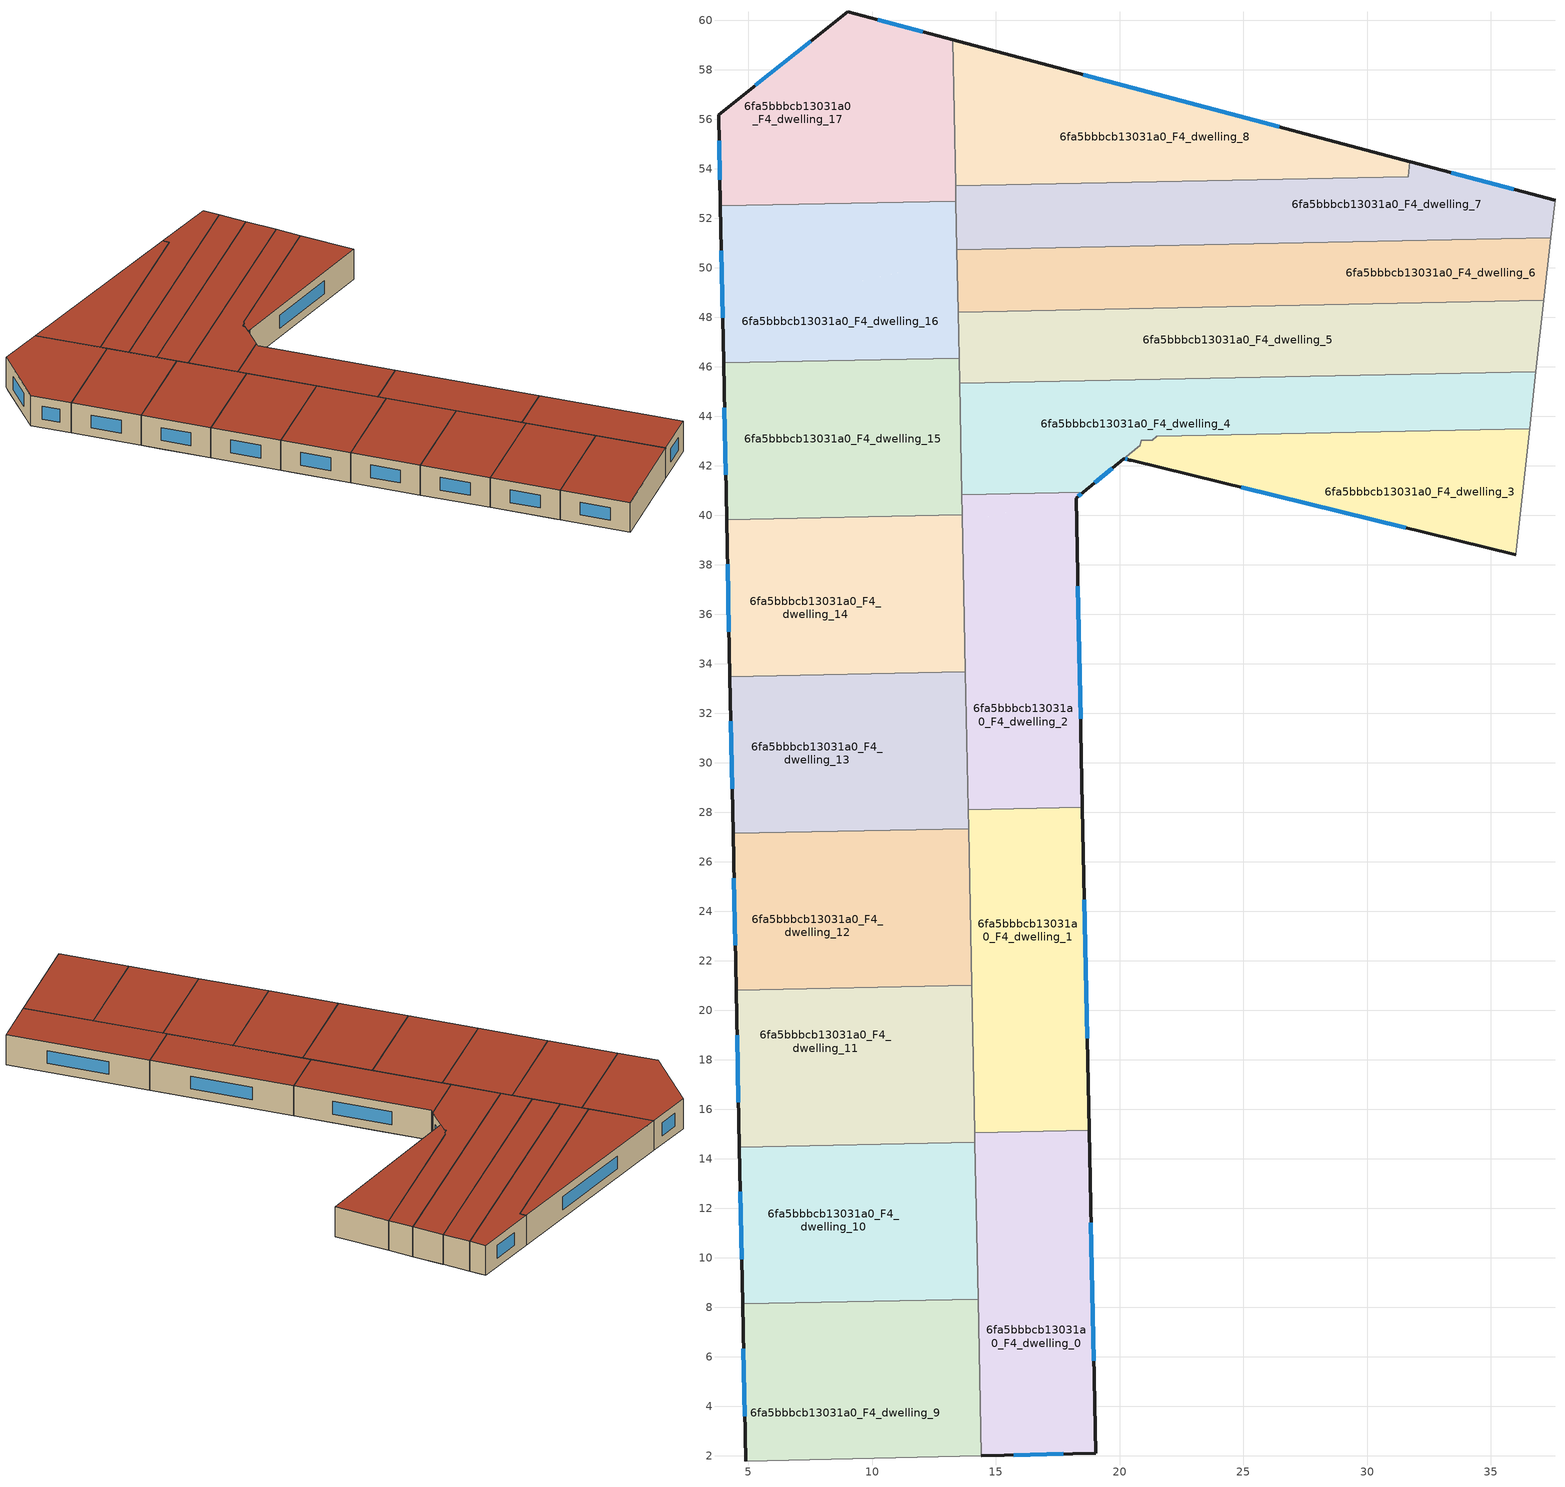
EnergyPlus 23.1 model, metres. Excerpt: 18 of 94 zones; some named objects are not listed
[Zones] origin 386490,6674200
6fa5bbbcb13031a0_F4_dwelling_0
 floor to 6fa5bbbcb13031a0_F3_dwelling_1 (EU_floor_Construction): 18.84,11.63 19.03,2.1 14.41,2 14.24,10.58 z12
 floor to 6fa5bbbcb13031a0_F3_dwelling_3 (EU_floor_Construction): 18.77,15.14 18.84,11.63 14.24,10.58 14.15,15.05 z12
 wall outside (EU_wall_Construction): 14.41,2 19.03,2.1 18.77,15.14 z12:15
 wall to 6fa5bbbcb13031a0_F4_dwelling_1 (EU_wall_Construction): 18.77,15.14 14.15,15.05 z12:15
 wall to 6fa5bbbcb13031a0_F4_dwelling_10 (EU_wall_Construction): 14.15,14.66 14.28,8.32 z12:15
 wall to 6fa5bbbcb13031a0_F4_dwelling_9 (EU_wall_Construction): 14.28,8.32 14.41,2 z12:15
 wall to 6fa5bbbcb13031a0_F4_dwelling_11 (EU_wall_Construction): 14.15,15.05 14.15,14.66 z12:15
 window (EU_Window_Construction): 18.96,5.83 18.84,11.42 / 15.73,2.03 17.71,2.07 z12.86:14.14
 roof outside (EU_roof_Construction): 19.03,2.1 18.77,15.14 14.15,15.05 14.41,2 z15
6fa5bbbcb13031a0_F4_dwelling_1
 floor to 6fa5bbbcb13031a0_F3_dwelling_5 (EU_floor_Construction): 18.51,27.8 18.67,19.71 14.07,18.66 13.91,26.75 z12
 floor to 6fa5bbbcb13031a0_F3_dwelling_7 (EU_floor_Construction): 18.5,28.2 18.51,27.8 13.91,26.75 13.88,28.11 z12
 floor to 6fa5bbbcb13031a0_F3_dwelling_3 (EU_floor_Construction): 18.67,19.71 18.77,15.14 14.15,15.05 14.07,18.66 z12
 wall outside (EU_wall_Construction): 18.77,15.14 18.5,28.2 z12:15
 wall to 6fa5bbbcb13031a0_F4_dwelling_2 (EU_wall_Construction): 18.5,28.2 13.88,28.11 z12:15
 wall to 6fa5bbbcb13031a0_F4_dwelling_12 (EU_wall_Construction): 13.9,27.34 14.03,21 z12:15
 wall to 6fa5bbbcb13031a0_F4_dwelling_11 (EU_wall_Construction): 14.03,21 14.15,15.05 z12:15
 wall to 6fa5bbbcb13031a0_F4_dwelling_13 (EU_wall_Construction): 13.88,28.1 13.9,27.34 z12:15
 window (EU_Window_Construction): 18.69,18.87 18.58,24.47 z12.86:14.14
 roof outside (EU_roof_Construction): 18.77,15.14 18.5,28.2 13.88,28.11 14.15,15.05 z15
6fa5bbbcb13031a0_F4_dwelling_10
 floor adiabatic (EU_floor_Construction): 11.59,14.61 12.6,10.21 4.76,8.42 4.64,14.47 z12
 floor to 6fa5bbbcb13031a0_F3_dwelling_0 (EU_floor_Construction): 11.61,9.98 11.99,8.28 4.77,8.13 4.76,8.42 z12
 floor to 6fa5bbbcb13031a0_F3_dwelling_1 (EU_floor_Construction): 14.24,10.58 14.28,8.32 11.99,8.28 11.61,9.98 z12
 floor to 6fa5bbbcb13031a0_F3_dwelling_3 (EU_floor_Construction): 14.15,14.66 14.24,10.58 12.6,10.21 11.59,14.61 z12
 wall outside (EU_wall_Construction): 4.64,14.47 4.77,8.13 z12:15
 wall to 6fa5bbbcb13031a0_F4_dwelling_11 (EU_wall_Construction): 14.16,14.66 4.64,14.47 z12:15
 wall to 6fa5bbbcb13031a0_F4_dwelling_9 (EU_wall_Construction): 4.77,8.13 14.28,8.32 z12:15
 window (EU_Window_Construction): 4.67,12.66 4.73,9.94 z12.86:14.14
 roof outside (EU_roof_Construction): 14.28,8.32 14.16,14.66 4.64,14.47 4.77,8.13 z15
6fa5bbbcb13031a0_F4_dwelling_11
 floor to 6fa5bbbcb13031a0_F3_dwelling_4 (EU_floor_Construction): 11.83,20.95 12.43,18.29 4.6,16.5 4.51,20.81 z12
 floor to 6fa5bbbcb13031a0_F3_dwelling_2 (EU_floor_Construction): 10.84,17.92 11.59,14.61 4.64,14.47 4.6,16.5 z12
 floor to 6fa5bbbcb13031a0_F3_dwelling_5 (EU_floor_Construction): 14.03,21 14.07,18.66 12.43,18.29 11.83,20.95 z12
 floor to 6fa5bbbcb13031a0_F3_dwelling_3 (EU_floor_Construction): 14.07,18.66 14.15,14.66 11.59,14.61 10.84,17.92 z12
 wall outside (EU_wall_Construction): 4.51,20.8 4.64,14.47 z12:15
 wall to 6fa5bbbcb13031a0_F4_dwelling_12 (EU_wall_Construction): 14.03,21 4.51,20.8 z12:15
 window (EU_Window_Construction): 4.55,18.99 4.6,16.28 z12.86:14.14
 roof outside (EU_roof_Construction): 14.16,14.66 14.03,21 4.51,20.8 4.64,14.47 z15
6fa5bbbcb13031a0_F4_dwelling_12
 floor to 6fa5bbbcb13031a0_F3_dwelling_5 (EU_floor_Construction): 13.91,26.75 14.03,21 11.83,20.95 10.67,26.01 z12
 floor to 6fa5bbbcb13031a0_F3_dwelling_4 (EU_floor_Construction): 10.67,26.01 11.83,20.95 4.51,20.81 4.43,24.58 z12
 floor to 6fa5bbbcb13031a0_F3_dwelling_6 (EU_floor_Construction): 12.04,27.3 12.26,26.37 4.43,24.58 4.38,27.14 z12
 floor to 6fa5bbbcb13031a0_F3_dwelling_7 (EU_floor_Construction): 13.9,27.34 13.91,26.75 12.26,26.37 12.04,27.3 z12
 wall outside (EU_wall_Construction): 4.38,27.14 4.51,20.8 z12:15
 wall to 6fa5bbbcb13031a0_F4_dwelling_13 (EU_wall_Construction): 13.9,27.34 4.38,27.14 z12:15
 window (EU_Window_Construction): 4.42,25.33 4.47,22.62 z12.86:14.14
 roof outside (EU_roof_Construction): 14.03,21 13.9,27.34 4.38,27.14 4.51,20.8 z15
6fa5bbbcb13031a0_F4_dwelling_13
 floor to 6fa5bbbcb13031a0_F3_dwelling_6 (EU_floor_Construction): 10.6,33.61 12.04,27.3 4.38,27.14 4.27,32.52 8.88,33.57 z12
 floor to 6fa5bbbcb13031a0_F3_dwelling_8 (EU_floor_Construction): 8.88,33.57 4.27,32.52 4.25,33.48 z12
 floor to 6fa5bbbcb13031a0_F3_dwelling_7 (EU_floor_Construction): 13.77,33.67 13.9,27.34 12.04,27.3 10.6,33.61 z12
 wall outside (EU_wall_Construction): 4.25,33.48 4.38,27.14 z12:15
 wall to 6fa5bbbcb13031a0_F4_dwelling_14 (EU_wall_Construction): 13.77,33.67 4.25,33.48 z12:15
 wall to 6fa5bbbcb13031a0_F4_dwelling_2 (EU_wall_Construction): 13.88,28.11 13.77,33.67 z12:15
 window (EU_Window_Construction): 4.29,31.67 4.35,28.95 z12.86:14.14
 roof outside (EU_roof_Construction): 13.9,27.34 13.77,33.67 4.25,33.48 4.38,27.14 z15
6fa5bbbcb13031a0_F4_dwelling_14
 floor to 6fa5bbbcb13031a0_F3_dwelling_8 (EU_floor_Construction): 10.71,39.03 11.81,34.24 8.88,33.57 4.25,33.48 4.17,37.53 z12
 floor to 6fa5bbbcb13031a0_F3_dwelling_10 (EU_floor_Construction): 13.64,40.01 13.65,39.7 4.17,37.53 4.13,39.82 z12
 floor to 6fa5bbbcb13031a0_F3_dwelling_9 (EU_floor_Construction): 13.65,39.7 13.75,34.69 11.81,34.24 10.71,39.03 z12
 floor to 6fa5bbbcb13031a0_F3_dwelling_6 (EU_floor_Construction): 10.53,33.95 10.6,33.61 8.88,33.57 z12
 floor to 6fa5bbbcb13031a0_F3_dwelling_7 (EU_floor_Construction): 13.75,34.69 13.77,33.67 10.6,33.61 10.53,33.95 z12
 wall outside (EU_wall_Construction): 4.13,39.82 4.25,33.48 z12:15
 wall to 6fa5bbbcb13031a0_F4_dwelling_15 (EU_wall_Construction): 13.64,40.01 4.13,39.82 z12:15
 wall to 6fa5bbbcb13031a0_F4_dwelling_2 (EU_wall_Construction): 13.77,33.67 13.64,40.01 z12:15
 window (EU_Window_Construction): 4.16,38.01 4.22,35.29 z12.86:14.14
 roof outside (EU_roof_Construction): 13.77,33.67 13.64,40.01 4.13,39.82 4.25,33.48 z15
6fa5bbbcb13031a0_F4_dwelling_15
 floor to 6fa5bbbcb13031a0_F3_dwelling_10 (EU_floor_Construction): 13.4,46.35 13.52,45.81 13.64,40.01 4.13,39.82 4.03,44.5 12.02,46.32 z12
 floor to 6fa5bbbcb13031a0_F3_dwelling_14 (EU_floor_Construction): 12.02,46.32 4.03,44.5 4,46.16 z12
 floor to 6fa5bbbcb13031a0_F3_dwelling_12 (EU_floor_Construction): 13.51,46.35 13.52,45.81 13.4,46.35 z12
 wall outside (EU_wall_Construction): 4,46.16 4.13,39.82 z12:15
 wall to 6fa5bbbcb13031a0_F4_dwelling_16 (EU_wall_Construction): 13.51,46.35 4,46.16 z12:15
 wall to 6fa5bbbcb13031a0_F4_dwelling_4 (EU_wall_Construction): 13.63,40.82 13.53,45.33 z12:15
 wall to 6fa5bbbcb13031a0_F4_dwelling_5 (EU_wall_Construction): 13.53,45.33 13.51,46.35 z12:15
 wall to 6fa5bbbcb13031a0_F4_dwelling_2 (EU_wall_Construction): 13.64,40.01 13.63,40.82 z12:15
 window (EU_Window_Construction): 4.03,44.35 4.09,41.63 z12.86:14.14
 roof outside (EU_roof_Construction): 13.64,40.01 13.51,46.35 4,46.16 4.13,39.82 z15
6fa5bbbcb13031a0_F4_dwelling_16
 floor to 6fa5bbbcb13031a0_F3_dwelling_14 (EU_floor_Construction): 13.43,50.34 13.51,46.66 12.02,46.32 4,46.16 3.96,48.18 z12
 floor to 6fa5bbbcb13031a0_F3_dwelling_10 (EU_floor_Construction): 13.34,46.62 13.4,46.35 12.02,46.32 13.15,46.58 z12
 floor to 6fa5bbbcb13031a0_F3_dwelling_16 (EU_floor_Construction): 10.29,52.62 10.94,49.77 3.96,48.18 3.87,52.49 z12
 floor to 6fa5bbbcb13031a0_F3_dwelling_12 (EU_floor_Construction): 13.51,46.66 13.51,46.35 13.4,46.35 13.34,46.62 z12
 floor to 6fa5bbbcb13031a0_F3_dwelling_18 (EU_floor_Construction): 13.39,52.69 13.43,50.34 10.94,49.77 10.29,52.62 z12
 wall outside (EU_wall_Construction): 3.87,52.49 4,46.16 z12:15
 wall to 6fa5bbbcb13031a0_F4_dwelling_17 (EU_wall_Construction): 13.39,52.69 3.87,52.49 z12:15
 wall to 6fa5bbbcb13031a0_F4_dwelling_6 (EU_wall_Construction): 13.48,48.2 13.43,50.73 z12:15
 wall to 6fa5bbbcb13031a0_F4_dwelling_5 (EU_wall_Construction): 13.51,46.35 13.48,48.2 z12:15
 wall to 6fa5bbbcb13031a0_F4_dwelling_7 (EU_wall_Construction): 13.43,50.73 13.39,52.69 z12:15
 window (EU_Window_Construction): 3.91,50.68 3.96,47.97 z12.86:14.14
 roof outside (EU_roof_Construction): 13.51,46.35 13.39,52.69 3.87,52.49 4,46.16 z15
6fa5bbbcb13031a0_F4_dwelling_17
 floor to 6fa5bbbcb13031a0_F3_dwelling_16 (EU_floor_Construction): 8.6,60.01 10.29,52.62 3.87,52.49 3.79,56.18 z12
 floor to 6fa5bbbcb13031a0_F3_dwelling_18 (EU_floor_Construction): 13.25,59.2 13.39,52.69 10.29,52.62 8.6,60.01 9.01,60.33 z12
 wall outside (EU_wall_Construction): 13.25,59.2 9.01,60.33 3.79,56.18 3.87,52.49 z12:15
 wall to 6fa5bbbcb13031a0_F4_dwelling_8 (EU_wall_Construction): 13.37,53.31 13.25,59.2 z12:15
 wall to 6fa5bbbcb13031a0_F4_dwelling_7 (EU_wall_Construction): 13.39,52.69 13.37,53.31 z12:15
 window (EU_Window_Construction): 3.82,55.13 3.85,53.55 / 7.52,59.15 5.28,57.37 / 12.04,59.53 10.22,60.01 z12.86:14.14
 roof outside (EU_roof_Construction): 13.39,52.69 13.25,59.2 9.01,60.33 3.79,56.18 3.87,52.49 z15
6fa5bbbcb13031a0_F4_dwelling_2
 floor to 6fa5bbbcb13031a0_F3_dwelling_9 (EU_floor_Construction): 18.34,40.77 18.25,40.69 18.35,35.74 13.75,34.69 13.65,39.7 z12
 floor to 6fa5bbbcb13031a0_F3_dwelling_7 (EU_floor_Construction): 18.35,35.74 18.5,28.2 13.88,28.11 13.75,34.69 z12
 floor to 6fa5bbbcb13031a0_F3_dwelling_12 (EU_floor_Construction): 18.53,40.92 18.34,40.77 14.86,39.97 14.66,40.84 z12
 floor to 6fa5bbbcb13031a0_F3_dwelling_10 (EU_floor_Construction): 14.66,40.84 14.86,39.97 13.65,39.7 13.63,40.82 z12
 wall outside (EU_wall_Construction): 18.5,28.2 18.25,40.69 18.53,40.92 z12:15
 wall to 6fa5bbbcb13031a0_F4_dwelling_4 (EU_wall_Construction): 18.53,40.92 13.63,40.82 z12:15
 window (EU_Window_Construction): 18.33,40.76 18.45,40.86 / 18.43,31.77 18.32,37.12 z12.86:14.14
 roof outside (EU_roof_Construction): 18.5,28.2 18.25,40.69 18.53,40.92 13.63,40.82 13.88,28.11 z15
6fa5bbbcb13031a0_F4_dwelling_3
 floor to 6fa5bbbcb13031a0_F3_dwelling_12 (EU_floor_Construction): 27.39,43.31 28.07,40.35 20.47,42.21 20.41,42.23 20.37,42.24 20.18,42.28 20.84,42.83 20.87,43.02 21.32,43.03 21.51,43.19 z12
 floor adiabatic (EU_floor_Construction): 36.56,43.49 36,38.4 28.07,40.35 27.39,43.31 z12
 wall outside (EU_wall_Construction): 20.18,42.28 20.36,42.24 20.41,42.23 20.47,42.21 36,38.4 z12:15
 wall to 6fa5bbbcb13031a0_F4_dwelling_4 (EU_wall_Construction): 36.56,43.49 21.51,43.19 21.32,43.03 20.87,43.02 20.84,42.84 / 20.84,42.83 20.18,42.28 z12:15
 wall adiabatic (EU_wall_Construction): 36,38.4 36.56,43.49 z12:15
 window (EU_Window_Construction): 24.91,41.12 31.56,39.49 / 20.23,42.27 20.31,42.25 z12.86:14.14
 roof outside (EU_roof_Construction): 36,38.4 36.56,43.49 21.51,43.19 21.32,43.03 20.87,43.02 20.84,42.83 20.18,42.28 20.36,42.24 20.41,42.23 20.47,42.21 z15
6fa5bbbcb13031a0_F4_dwelling_4
 floor to 6fa5bbbcb13031a0_F3_dwelling_12 (EU_floor_Construction): 26.87,45.6 27.39,43.31 21.51,43.19 21.32,43.03 20.87,43.02 20.84,42.84 18.53,40.92 14.66,40.84 13.63,45.33 20.95,45.48 21.07,44.95 23.65,45.54 z12
 floor to 6fa5bbbcb13031a0_F3_dwelling_11 (EU_floor_Construction): 36.82,45.8 36.56,43.49 27.39,43.31 26.87,45.6 z12
 floor to 6fa5bbbcb13031a0_F3_dwelling_13 (EU_floor_Construction): 23.65,45.54 21.07,44.95 20.95,45.48 z12
 floor to 6fa5bbbcb13031a0_F3_dwelling_10 (EU_floor_Construction): 13.63,45.33 14.66,40.84 13.63,40.82 13.53,45.33 z12
 wall outside (EU_wall_Construction): 18.53,40.92 20.18,42.28 z12:15
 wall to 6fa5bbbcb13031a0_F4_dwelling_5 (EU_wall_Construction): 36.82,45.8 13.53,45.33 z12:15
 wall adiabatic (EU_wall_Construction): 36.56,43.49 36.82,45.8 z12:15
 window (EU_Window_Construction): 19,41.31 19.71,41.9 z12.86:14.14
 roof outside (EU_roof_Construction): 36.56,43.49 36.82,45.8 13.53,45.33 13.63,40.82 18.53,40.92 20.84,42.83 20.87,43.02 21.32,43.03 21.51,43.19 z15
6fa5bbbcb13031a0_F4_dwelling_5
 floor to 6fa5bbbcb13031a0_F3_dwelling_13 (EU_floor_Construction): 37.14,48.68 37.13,48.61 23.65,45.54 20.95,45.48 20.33,48.21 20.91,48.35 z12
 floor to 6fa5bbbcb13031a0_F3_dwelling_12 (EU_floor_Construction): 26.72,46.24 26.87,45.6 23.65,45.54 z12; 20.33,48.21 20.95,45.48 13.63,45.33 13.53,45.81 13.51,46.66 z12
 floor to 6fa5bbbcb13031a0_F3_dwelling_11 (EU_floor_Construction): 37.13,48.61 36.82,45.8 26.87,45.6 26.72,46.24 z12
 floor adiabatic (EU_floor_Construction): 17.66,48.28 17.81,47.64 13.51,46.66 13.48,48.2 z12
 floor to 6fa5bbbcb13031a0_F3_dwelling_10 (EU_floor_Construction): 13.53,45.81 13.63,45.33 13.53,45.33 z12
 floor to 6fa5bbbcb13031a0_F3_dwelling_17 (EU_floor_Construction): 19.81,48.33 19.85,48.11 17.81,47.64 17.66,48.28 z12
 floor to 6fa5bbbcb13031a0_F3_dwelling_15 (EU_floor_Construction): 20.91,48.35 19.85,48.11 19.81,48.33 z12
 wall to 6fa5bbbcb13031a0_F4_dwelling_6 (EU_wall_Construction): 37.14,48.68 13.48,48.2 z12:15
 wall adiabatic (EU_wall_Construction): 36.82,45.8 37.14,48.68 z12:15
 roof outside (EU_roof_Construction): 36.82,45.8 37.14,48.68 13.48,48.2 13.53,45.33 z15
6fa5bbbcb13031a0_F4_dwelling_6
 floor to 6fa5bbbcb13031a0_F3_dwelling_18 (EU_floor_Construction): 15.31,50.77 13.43,50.34 13.43,50.73 z12
 floor to 6fa5bbbcb13031a0_F3_dwelling_13 (EU_floor_Construction): 37.42,51.21 37.14,48.68 20.91,48.35 33.09,51.13 z12
 floor to 6fa5bbbcb13031a0_F3_dwelling_17 (EU_floor_Construction): 19.23,50.85 19.81,48.33 17.66,48.28 17.08,50.8 z12
 floor to 6fa5bbbcb13031a0_F3_dwelling_15 (EU_floor_Construction): 33.09,51.13 20.91,48.35 19.81,48.33 19.23,50.85 z12
 floor adiabatic (EU_floor_Construction): 17.08,50.8 17.66,48.28 13.48,48.2 13.43,50.34 15.31,50.77 z12
 wall to 6fa5bbbcb13031a0_F4_dwelling_7 (EU_wall_Construction): 37.42,51.21 13.43,50.73 z12:15
 wall adiabatic (EU_wall_Construction): 37.14,48.68 37.42,51.21 z12:15
 roof outside (EU_roof_Construction): 37.14,48.68 37.42,51.21 13.43,50.73 13.48,48.2 z15
6fa5bbbcb13031a0_F4_dwelling_7
 floor to 6fa5bbbcb13031a0_F3_dwelling_15 (EU_floor_Construction): 37.59,52.73 37.53,52.14 33.09,51.13 19.23,50.85 19.05,51.62 27.72,53.6 31.66,53.68 31.73,54.29 z12
 floor to 6fa5bbbcb13031a0_F3_dwelling_13 (EU_floor_Construction): 37.53,52.14 37.42,51.21 33.09,51.13 z12
 floor to 6fa5bbbcb13031a0_F3_dwelling_17 (EU_floor_Construction): 27.72,53.6 19.05,51.62 19.23,50.85 17.08,50.8 16.5,53.37 z12
 floor adiabatic (EU_floor_Construction): 17,51.16 17.08,50.8 15.3,50.77 z12
 floor to 6fa5bbbcb13031a0_F3_dwelling_18 (EU_floor_Construction): 16.5,53.37 17,51.16 15.3,50.77 13.43,50.73 13.37,53.31 z12
 wall outside (EU_wall_Construction): 37.59,52.73 31.74,54.29 z12:15
 wall adiabatic (EU_wall_Construction): 37.42,51.21 37.59,52.73 z12:15
 wall to 6fa5bbbcb13031a0_F4_dwelling_8 (EU_wall_Construction): 31.73,54.29 31.66,53.68 13.37,53.31 z12:15
 window (EU_Window_Construction): 35.92,53.17 33.41,53.84 z12.86:14.14
 roof outside (EU_roof_Construction): 37.42,51.21 37.59,52.73 31.74,54.29 31.66,53.68 13.37,53.31 13.43,50.73 z15
6fa5bbbcb13031a0_F4_dwelling_8
 floor to 6fa5bbbcb13031a0_F3_dwelling_17 (EU_floor_Construction): 31.27,54.41 27.72,53.6 16.5,53.37 15.88,56.06 20.82,57.19 z12
 floor to 6fa5bbbcb13031a0_F3_dwelling_15 (EU_floor_Construction): 31.73,54.29 31.66,53.68 27.72,53.6 31.27,54.41 z12
 floor to 6fa5bbbcb13031a0_F3_dwelling_18 (EU_floor_Construction): 20.82,57.19 15.88,56.06 16.5,53.37 13.37,53.31 13.25,59.2 z12
 wall outside (EU_wall_Construction): 31.73,54.29 13.25,59.2 z12:15
 window (EU_Window_Construction): 26.45,55.69 18.53,57.8 z12.86:14.14
 roof outside (EU_roof_Construction): 31.66,53.68 31.73,54.29 13.25,59.2 13.37,53.31 z15
6fa5bbbcb13031a0_F4_dwelling_9
 floor to 6fa5bbbcb13031a0_F3_dwelling_0 (EU_floor_Construction): 11.99,8.28 13.43,1.97 4.9,1.78 4.77,8.13 z12
 floor adiabatic (EU_floor_Construction): 14.28,8.32 14.41,2 13.43,1.97 11.99,8.28 z12
 wall outside (EU_wall_Construction): 4.77,8.13 4.9,1.78 z12:15
 wall adiabatic (EU_wall_Construction): 4.9,1.78 14.41,2 z12:15
 window (EU_Window_Construction): 4.8,6.32 4.86,3.6 z12.86:14.14
 roof outside (EU_roof_Construction): 14.41,2 14.28,8.32 4.77,8.13 4.9,1.78 z15
[Building]
EU S2 Campaign: North Axis=0; Terrain=City; Solar Distribution=FullExterior
[Site:Location]
Helsinki-Vantaa.AP: Latitude=60.317; Longitude=24.963; Time Zone=2; Elevation=54.6
[SizingPeriod:WeatherFileDays]
AnnualSizingPeriod: Begin Month=1; Begin Day of Month=1; End Month=12; End Day of Month=31; Day of Week for Start Day=Monday; Use Weather File Daylight Saving Period=No; Use Weather File Rain and Snow Indicators=No
[MATERIAL]
EU_InternalMass_Material: Roughness=MediumRough; Thickness=0.1; Conductivity=1; Density=1800; Specific Heat=900; Thermal Absorptance=0.9; Solar Absorptance=0.7; Visible Absorptance=0.7
[MATERIAL:NOMASS] Roughness=MediumRough; Thermal Absorptance=0.9; Solar Absorptance=0.7; Visible Absorptance=0.7
Name | Thermal Resistance
EU_wall_NoMass | 1.10183
EU_roof_NoMass; EU_floor_NoMass | 1.70606
[WINDOWMATERIAL:SIMPLEGLAZINGSYSTEM]
EU_Window_SimpleGlazing: UFactor=3.11035; Solar Heat Gain Coefficient=0.8; Visible Transmittance=0.8
[CONSTRUCTION]
EU_wall_Construction: EU_wall_NoMass
EU_roof_Construction: EU_roof_NoMass
EU_floor_Construction: EU_floor_NoMass
EU_Window_Construction: EU_Window_SimpleGlazing
EU_InternalMass_Construction: EU_InternalMass_Material
[ZONE] Type=1; Multiplier=1; Ceiling Height=autocalculate; Floor Area=autocalculate; Part of Total Floor Area=Yes
Name | Volume
6fa5bbbcb13031a0_F4_dwelling_0; 6fa5bbbcb13031a0_F4_dwelling_9 | 181.016
6fa5bbbcb13031a0_F4_dwelling_1; 6fa5bbbcb13031a0_F4_dwelling_16 | 181.011
6fa5bbbcb13031a0_F4_dwelling_10 | 180.992
6fa5bbbcb13031a0_F4_dwelling_11; 6fa5bbbcb13031a0_F4_dwelling_12 | 181.03
6fa5bbbcb13031a0_F4_dwelling_13 | 181
6fa5bbbcb13031a0_F4_dwelling_14 | 181.022
6fa5bbbcb13031a0_F4_dwelling_15 | 180.997
6fa5bbbcb13031a0_F4_dwelling_17 | 180.995
6fa5bbbcb13031a0_F4_dwelling_2 | 176.316
6fa5bbbcb13031a0_F4_dwelling_3 | 144.067
6fa5bbbcb13031a0_F4_dwelling_4 | 201.636
6fa5bbbcb13031a0_F4_dwelling_5 | 201.998
6fa5bbbcb13031a0_F4_dwelling_6 | 181.066
6fa5bbbcb13031a0_F4_dwelling_7 | 182.975
6fa5bbbcb13031a0_F4_dwelling_8 | 178.995
[INTERNALMASS] Construction=EU_InternalMass_Construction
Name | Zone or ZoneList | Surface Area
6fa5bbbcb13031a0_F4_dwelling_0_EU_InternalMass | 6fa5bbbcb13031a0_F4_dwelling_0 | 60.3385
6fa5bbbcb13031a0_F4_dwelling_1_EU_InternalMass | 6fa5bbbcb13031a0_F4_dwelling_1 | 60.3371
6fa5bbbcb13031a0_F4_dwelling_2_EU_InternalMass | 6fa5bbbcb13031a0_F4_dwelling_2 | 58.7777
6fa5bbbcb13031a0_F4_dwelling_3_EU_InternalMass | 6fa5bbbcb13031a0_F4_dwelling_3 | 48.0204
6fa5bbbcb13031a0_F4_dwelling_4_EU_InternalMass | 6fa5bbbcb13031a0_F4_dwelling_4 | 67.2155
6fa5bbbcb13031a0_F4_dwelling_5_EU_InternalMass | 6fa5bbbcb13031a0_F4_dwelling_5 | 67.3299
6fa5bbbcb13031a0_F4_dwelling_6_EU_InternalMass | 6fa5bbbcb13031a0_F4_dwelling_6 | 60.3557
6fa5bbbcb13031a0_F4_dwelling_7_EU_InternalMass | 6fa5bbbcb13031a0_F4_dwelling_7 | 60.9924
6fa5bbbcb13031a0_F4_dwelling_8_EU_InternalMass | 6fa5bbbcb13031a0_F4_dwelling_8 | 59.6648
6fa5bbbcb13031a0_F4_dwelling_9_EU_InternalMass | 6fa5bbbcb13031a0_F4_dwelling_9 | 60.3385
6fa5bbbcb13031a0_F4_dwelling_10_EU_InternalMass | 6fa5bbbcb13031a0_F4_dwelling_10 | 60.3309
6fa5bbbcb13031a0_F4_dwelling_11_EU_InternalMass | 6fa5bbbcb13031a0_F4_dwelling_11 | 60.3434
6fa5bbbcb13031a0_F4_dwelling_12_EU_InternalMass | 6fa5bbbcb13031a0_F4_dwelling_12 | 60.3435
6fa5bbbcb13031a0_F4_dwelling_13_EU_InternalMass | 6fa5bbbcb13031a0_F4_dwelling_13 | 60.3339
6fa5bbbcb13031a0_F4_dwelling_14_EU_InternalMass | 6fa5bbbcb13031a0_F4_dwelling_14 | 60.3404
6fa5bbbcb13031a0_F4_dwelling_15_EU_InternalMass | 6fa5bbbcb13031a0_F4_dwelling_15 | 60.3357
6fa5bbbcb13031a0_F4_dwelling_16_EU_InternalMass | 6fa5bbbcb13031a0_F4_dwelling_16 | 60.337
6fa5bbbcb13031a0_F4_dwelling_17_EU_InternalMass | 6fa5bbbcb13031a0_F4_dwelling_17 | 60.3345
[OTHEREQUIPMENT] Fuel Type=Electricity; Design Level Calculation Method=Watts/Area; Power per Zone Floor Area=1; Fraction Latent=0; Fraction Radiant=0; Fraction Lost=0; Carbon Dioxide Generation Rate=0; EndUse Subcategory=EU_Step8_InternalGains
Name | Zone or ZoneList or Space or SpaceList | Schedule
EU_Step8_InternalGain_6fa5bbbcb13031a0_F4_dwelling_0_f000 | 6fa5bbbcb13031a0_F4_dwelling_0 | EU_Step8_GainSchedule_6fa5bbbcb13031a0_F4_dwelling_0_f000
EU_Step8_InternalGain_6fa5bbbcb13031a0_F4_dwelling_1_f000 | 6fa5bbbcb13031a0_F4_dwelling_1 | EU_Step8_GainSchedule_6fa5bbbcb13031a0_F4_dwelling_1_f000
EU_Step8_InternalGain_6fa5bbbcb13031a0_F4_dwelling_2_f000 | 6fa5bbbcb13031a0_F4_dwelling_2 | EU_Step8_GainSchedule_6fa5bbbcb13031a0_F4_dwelling_2_f000
EU_Step8_InternalGain_6fa5bbbcb13031a0_F4_dwelling_3_f000 | 6fa5bbbcb13031a0_F4_dwelling_3 | EU_Step8_GainSchedule_6fa5bbbcb13031a0_F4_dwelling_3_f000
EU_Step8_InternalGain_6fa5bbbcb13031a0_F4_dwelling_4_f000 | 6fa5bbbcb13031a0_F4_dwelling_4 | EU_Step8_GainSchedule_6fa5bbbcb13031a0_F4_dwelling_4_f000
EU_Step8_InternalGain_6fa5bbbcb13031a0_F4_dwelling_5_f000 | 6fa5bbbcb13031a0_F4_dwelling_5 | EU_Step8_GainSchedule_6fa5bbbcb13031a0_F4_dwelling_5_f000
EU_Step8_InternalGain_6fa5bbbcb13031a0_F4_dwelling_6_f000 | 6fa5bbbcb13031a0_F4_dwelling_6 | EU_Step8_GainSchedule_6fa5bbbcb13031a0_F4_dwelling_6_f000
EU_Step8_InternalGain_6fa5bbbcb13031a0_F4_dwelling_7_f000 | 6fa5bbbcb13031a0_F4_dwelling_7 | EU_Step8_GainSchedule_6fa5bbbcb13031a0_F4_dwelling_7_f000
EU_Step8_InternalGain_6fa5bbbcb13031a0_F4_dwelling_8_f000 | 6fa5bbbcb13031a0_F4_dwelling_8 | EU_Step8_GainSchedule_6fa5bbbcb13031a0_F4_dwelling_8_f000
EU_Step8_InternalGain_6fa5bbbcb13031a0_F4_dwelling_9_f000 | 6fa5bbbcb13031a0_F4_dwelling_9 | EU_Step8_GainSchedule_6fa5bbbcb13031a0_F4_dwelling_9_f000
EU_Step8_InternalGain_6fa5bbbcb13031a0_F4_dwelling_10_f000 | 6fa5bbbcb13031a0_F4_dwelling_10 | EU_Step8_GainSchedule_6fa5bbbcb13031a0_F4_dwelling_10_f000
EU_Step8_InternalGain_6fa5bbbcb13031a0_F4_dwelling_11_f000 | 6fa5bbbcb13031a0_F4_dwelling_11 | EU_Step8_GainSchedule_6fa5bbbcb13031a0_F4_dwelling_11_f000
EU_Step8_InternalGain_6fa5bbbcb13031a0_F4_dwelling_12_f000 | 6fa5bbbcb13031a0_F4_dwelling_12 | EU_Step8_GainSchedule_6fa5bbbcb13031a0_F4_dwelling_12_f000
EU_Step8_InternalGain_6fa5bbbcb13031a0_F4_dwelling_13_f000 | 6fa5bbbcb13031a0_F4_dwelling_13 | EU_Step8_GainSchedule_6fa5bbbcb13031a0_F4_dwelling_13_f000
EU_Step8_InternalGain_6fa5bbbcb13031a0_F4_dwelling_14_f000 | 6fa5bbbcb13031a0_F4_dwelling_14 | EU_Step8_GainSchedule_6fa5bbbcb13031a0_F4_dwelling_14_f000
EU_Step8_InternalGain_6fa5bbbcb13031a0_F4_dwelling_15_f000 | 6fa5bbbcb13031a0_F4_dwelling_15 | EU_Step8_GainSchedule_6fa5bbbcb13031a0_F4_dwelling_15_f000
EU_Step8_InternalGain_6fa5bbbcb13031a0_F4_dwelling_16_f000 | 6fa5bbbcb13031a0_F4_dwelling_16 | EU_Step8_GainSchedule_6fa5bbbcb13031a0_F4_dwelling_16_f000
EU_Step8_InternalGain_6fa5bbbcb13031a0_F4_dwelling_17_f000 | 6fa5bbbcb13031a0_F4_dwelling_17 | EU_Step8_GainSchedule_6fa5bbbcb13031a0_F4_dwelling_17_f000
[ZONEVENTILATION:DESIGNFLOWRATE] Schedule=EU_AlwaysOn; Design Flow Rate Calculation Method=AirChanges/Hour; Air Changes per Hour=0.756316; Ventilation Type=Natural; Fan Pressure Rise=0; Fan Total Efficiency=1; Constant Term Coefficient=1; Temperature Term Coefficient=0; Velocity Term Coefficient=0; Velocity Squared Term Coefficient=0; Minimum Indoor Temperature=-100; Maximum Indoor Temperature=100; Delta Temperature=-100; Minimum Outdoor Temperature=-100; Maximum Outdoor Temperature=100; Maximum Wind Speed=40
Name | Zone or ZoneList or Space or SpaceList
EU_ConstantAir_6fa5bbbcb13031a0_F4_dwelling_0 | 6fa5bbbcb13031a0_F4_dwelling_0
EU_ConstantAir_6fa5bbbcb13031a0_F4_dwelling_1 | 6fa5bbbcb13031a0_F4_dwelling_1
EU_ConstantAir_6fa5bbbcb13031a0_F4_dwelling_2 | 6fa5bbbcb13031a0_F4_dwelling_2
EU_ConstantAir_6fa5bbbcb13031a0_F4_dwelling_3 | 6fa5bbbcb13031a0_F4_dwelling_3
EU_ConstantAir_6fa5bbbcb13031a0_F4_dwelling_4 | 6fa5bbbcb13031a0_F4_dwelling_4
EU_ConstantAir_6fa5bbbcb13031a0_F4_dwelling_5 | 6fa5bbbcb13031a0_F4_dwelling_5
EU_ConstantAir_6fa5bbbcb13031a0_F4_dwelling_6 | 6fa5bbbcb13031a0_F4_dwelling_6
EU_ConstantAir_6fa5bbbcb13031a0_F4_dwelling_7 | 6fa5bbbcb13031a0_F4_dwelling_7
EU_ConstantAir_6fa5bbbcb13031a0_F4_dwelling_8 | 6fa5bbbcb13031a0_F4_dwelling_8
EU_ConstantAir_6fa5bbbcb13031a0_F4_dwelling_9 | 6fa5bbbcb13031a0_F4_dwelling_9
EU_ConstantAir_6fa5bbbcb13031a0_F4_dwelling_10 | 6fa5bbbcb13031a0_F4_dwelling_10
EU_ConstantAir_6fa5bbbcb13031a0_F4_dwelling_11 | 6fa5bbbcb13031a0_F4_dwelling_11
EU_ConstantAir_6fa5bbbcb13031a0_F4_dwelling_12 | 6fa5bbbcb13031a0_F4_dwelling_12
EU_ConstantAir_6fa5bbbcb13031a0_F4_dwelling_13 | 6fa5bbbcb13031a0_F4_dwelling_13
EU_ConstantAir_6fa5bbbcb13031a0_F4_dwelling_14 | 6fa5bbbcb13031a0_F4_dwelling_14
EU_ConstantAir_6fa5bbbcb13031a0_F4_dwelling_15 | 6fa5bbbcb13031a0_F4_dwelling_15
EU_ConstantAir_6fa5bbbcb13031a0_F4_dwelling_16 | 6fa5bbbcb13031a0_F4_dwelling_16
EU_ConstantAir_6fa5bbbcb13031a0_F4_dwelling_17 | 6fa5bbbcb13031a0_F4_dwelling_17
[HVACTEMPLATE:ZONE:IDEALLOADSAIRSYSTEM] System Availability Schedule=EU_AlwaysOn; Maximum Heating Supply Air Temperature=50; Minimum Cooling Supply Air Temperature=13; Maximum Heating Supply Air Humidity Ratio=0.0156; Minimum Cooling Supply Air Humidity Ratio=0.0077; Heating Limit=NoLimit; Cooling Limit=NoLimit; Heating Availability Schedule=EU_AlwaysOn; Cooling Availability Schedule=EU_CoolingOff; Dehumidification Control Type=ConstantSensibleHeatRatio; Cooling Sensible Heat Ratio=0.7; Dehumidification Setpoint=60; Humidification Control Type=None; Humidification Setpoint=30; Outdoor Air Method=None; Outdoor Air Flow Rate per Person=0.00944; Outdoor Air Flow Rate per Zone Floor Area=0; Outdoor Air Flow Rate per Zone=0; Demand Controlled Ventilation Type=None; Outdoor Air Economizer Type=NoEconomizer; Heat Recovery Type=None; Sensible Heat Recovery Effectiveness=0.7; Latent Heat Recovery Effectiveness=0.65
Name | Template Thermostat
6fa5bbbcb13031a0_F4_dwelling_0 | EU_HeatOnly_6fa5bbbcb13031a0_F4_dwelling_0
6fa5bbbcb13031a0_F4_dwelling_1 | EU_HeatOnly_6fa5bbbcb13031a0_F4_dwelling_1
6fa5bbbcb13031a0_F4_dwelling_2 | EU_HeatOnly_6fa5bbbcb13031a0_F4_dwelling_2
6fa5bbbcb13031a0_F4_dwelling_3 | EU_HeatOnly_6fa5bbbcb13031a0_F4_dwelling_3
6fa5bbbcb13031a0_F4_dwelling_4 | EU_HeatOnly_6fa5bbbcb13031a0_F4_dwelling_4
6fa5bbbcb13031a0_F4_dwelling_5 | EU_HeatOnly_6fa5bbbcb13031a0_F4_dwelling_5
6fa5bbbcb13031a0_F4_dwelling_6 | EU_HeatOnly_6fa5bbbcb13031a0_F4_dwelling_6
6fa5bbbcb13031a0_F4_dwelling_7 | EU_HeatOnly_6fa5bbbcb13031a0_F4_dwelling_7
6fa5bbbcb13031a0_F4_dwelling_8 | EU_HeatOnly_6fa5bbbcb13031a0_F4_dwelling_8
6fa5bbbcb13031a0_F4_dwelling_9 | EU_HeatOnly_6fa5bbbcb13031a0_F4_dwelling_9
6fa5bbbcb13031a0_F4_dwelling_10 | EU_HeatOnly_6fa5bbbcb13031a0_F4_dwelling_10
6fa5bbbcb13031a0_F4_dwelling_11 | EU_HeatOnly_6fa5bbbcb13031a0_F4_dwelling_11
6fa5bbbcb13031a0_F4_dwelling_12 | EU_HeatOnly_6fa5bbbcb13031a0_F4_dwelling_12
6fa5bbbcb13031a0_F4_dwelling_13 | EU_HeatOnly_6fa5bbbcb13031a0_F4_dwelling_13
6fa5bbbcb13031a0_F4_dwelling_14 | EU_HeatOnly_6fa5bbbcb13031a0_F4_dwelling_14
6fa5bbbcb13031a0_F4_dwelling_15 | EU_HeatOnly_6fa5bbbcb13031a0_F4_dwelling_15
6fa5bbbcb13031a0_F4_dwelling_16 | EU_HeatOnly_6fa5bbbcb13031a0_F4_dwelling_16
6fa5bbbcb13031a0_F4_dwelling_17 | EU_HeatOnly_6fa5bbbcb13031a0_F4_dwelling_17
[SIZING:ZONE] Zone Cooling Design Supply Air Temperature Input Method=SupplyAirTemperature; Zone Cooling Design Supply Air Temperature=13; Zone Heating Design Supply Air Temperature Input Method=SupplyAirTemperature; Zone Heating Design Supply Air Temperature=50; Zone Cooling Design Supply Air Humidity Ratio=0.008; Zone Heating Design Supply Air Humidity Ratio=0.008; Cooling Design Air Flow Method=DesignDay; Cooling Design Air Flow Rate=0; Cooling Minimum Air Flow per Zone Floor Area=0.000762; Cooling Minimum Air Flow=0; Cooling Minimum Air Flow Fraction=0.2; Heating Design Air Flow Method=DesignDay; Heating Design Air Flow Rate=0; Heating Maximum Air Flow per Zone Floor Area=0.002032; Heating Maximum Air Flow=0.141576; Heating Maximum Air Flow Fraction=0.3; Account for Dedicated Outdoor Air System=No; Dedicated Outdoor Air System Control Strategy=NeutralSupplyAir; Dedicated Outdoor Air Low Setpoint Temperature for Design=autosize; Dedicated Outdoor Air High Setpoint Temperature for Design=autosize; Zone Load Sizing Method=Sensible Load Only No Latent Load; Zone Latent Cooling Design Supply Air Humidity Ratio Input Method=HumidityRatioDifference; Zone Cooling Design Supply Air Humidity Ratio Difference=0.005; Zone Latent Heating Design Supply Air Humidity Ratio Input Method=HumidityRatioDifference; Zone Humidification Design Supply Air Humidity Ratio Difference=0.005
6fa5bbbcb13031a0_F4_dwelling_0; 6fa5bbbcb13031a0_F4_dwelling_1; 6fa5bbbcb13031a0_F4_dwelling_2; 6fa5bbbcb13031a0_F4_dwelling_3; 6fa5bbbcb13031a0_F4_dwelling_4; 6fa5bbbcb13031a0_F4_dwelling_5; 6fa5bbbcb13031a0_F4_dwelling_6; 6fa5bbbcb13031a0_F4_dwelling_7; 6fa5bbbcb13031a0_F4_dwelling_8; 6fa5bbbcb13031a0_F4_dwelling_9; 6fa5bbbcb13031a0_F4_dwelling_10; 6fa5bbbcb13031a0_F4_dwelling_11; 6fa5bbbcb13031a0_F4_dwelling_12; 6fa5bbbcb13031a0_F4_dwelling_13; 6fa5bbbcb13031a0_F4_dwelling_14; 6fa5bbbcb13031a0_F4_dwelling_15; 6fa5bbbcb13031a0_F4_dwelling_16; 6fa5bbbcb13031a0_F4_dwelling_17
[SCHEDULE:CONSTANT]
Name | Hourly Value
EU_AlwaysOn | 1
EU_CoolingOff | 0
[SCHEDULE:FILE] Column Number=1; Rows to Skip at Top=0; Number of Hours of Data=8760; Column Separator=Comma; Interpolate to Timestep=No; Minutes per Item=60; Adjust Schedule for Daylight Savings=Yes
Name | File
EU_Step8_GainSchedule_6fa5bbbcb13031a0_F4_dwelling_0_f000 | ../../schedules/6fa5bbbcb13031a0/6fa5bbbcb13031a0_F4_dwelling_0_f000_gain.csv
EU_Step8_GainSchedule_6fa5bbbcb13031a0_F4_dwelling_1_f000 | ../../schedules/6fa5bbbcb13031a0/6fa5bbbcb13031a0_F4_dwelling_1_f000_gain.csv
EU_Step8_GainSchedule_6fa5bbbcb13031a0_F4_dwelling_2_f000 | ../../schedules/6fa5bbbcb13031a0/6fa5bbbcb13031a0_F4_dwelling_2_f000_gain.csv
EU_Step8_GainSchedule_6fa5bbbcb13031a0_F4_dwelling_3_f000 | ../../schedules/6fa5bbbcb13031a0/6fa5bbbcb13031a0_F4_dwelling_3_f000_gain.csv
EU_Step8_GainSchedule_6fa5bbbcb13031a0_F4_dwelling_4_f000 | ../../schedules/6fa5bbbcb13031a0/6fa5bbbcb13031a0_F4_dwelling_4_f000_gain.csv
EU_Step8_GainSchedule_6fa5bbbcb13031a0_F4_dwelling_5_f000 | ../../schedules/6fa5bbbcb13031a0/6fa5bbbcb13031a0_F4_dwelling_5_f000_gain.csv
EU_Step8_GainSchedule_6fa5bbbcb13031a0_F4_dwelling_6_f000 | ../../schedules/6fa5bbbcb13031a0/6fa5bbbcb13031a0_F4_dwelling_6_f000_gain.csv
EU_Step8_GainSchedule_6fa5bbbcb13031a0_F4_dwelling_7_f000 | ../../schedules/6fa5bbbcb13031a0/6fa5bbbcb13031a0_F4_dwelling_7_f000_gain.csv
EU_Step8_GainSchedule_6fa5bbbcb13031a0_F4_dwelling_8_f000 | ../../schedules/6fa5bbbcb13031a0/6fa5bbbcb13031a0_F4_dwelling_8_f000_gain.csv
EU_Step8_GainSchedule_6fa5bbbcb13031a0_F4_dwelling_9_f000 | ../../schedules/6fa5bbbcb13031a0/6fa5bbbcb13031a0_F4_dwelling_9_f000_gain.csv
EU_Step8_GainSchedule_6fa5bbbcb13031a0_F4_dwelling_10_f000 | ../../schedules/6fa5bbbcb13031a0/6fa5bbbcb13031a0_F4_dwelling_10_f000_gain.csv
EU_Step8_GainSchedule_6fa5bbbcb13031a0_F4_dwelling_11_f000 | ../../schedules/6fa5bbbcb13031a0/6fa5bbbcb13031a0_F4_dwelling_11_f000_gain.csv
EU_Step8_GainSchedule_6fa5bbbcb13031a0_F4_dwelling_12_f000 | ../../schedules/6fa5bbbcb13031a0/6fa5bbbcb13031a0_F4_dwelling_12_f000_gain.csv
EU_Step8_GainSchedule_6fa5bbbcb13031a0_F4_dwelling_13_f000 | ../../schedules/6fa5bbbcb13031a0/6fa5bbbcb13031a0_F4_dwelling_13_f000_gain.csv
EU_Step8_GainSchedule_6fa5bbbcb13031a0_F4_dwelling_14_f000 | ../../schedules/6fa5bbbcb13031a0/6fa5bbbcb13031a0_F4_dwelling_14_f000_gain.csv
EU_Step8_GainSchedule_6fa5bbbcb13031a0_F4_dwelling_15_f000 | ../../schedules/6fa5bbbcb13031a0/6fa5bbbcb13031a0_F4_dwelling_15_f000_gain.csv
EU_Step8_GainSchedule_6fa5bbbcb13031a0_F4_dwelling_16_f000 | ../../schedules/6fa5bbbcb13031a0/6fa5bbbcb13031a0_F4_dwelling_16_f000_gain.csv
EU_Step8_GainSchedule_6fa5bbbcb13031a0_F4_dwelling_17_f000 | ../../schedules/6fa5bbbcb13031a0/6fa5bbbcb13031a0_F4_dwelling_17_f000_gain.csv
